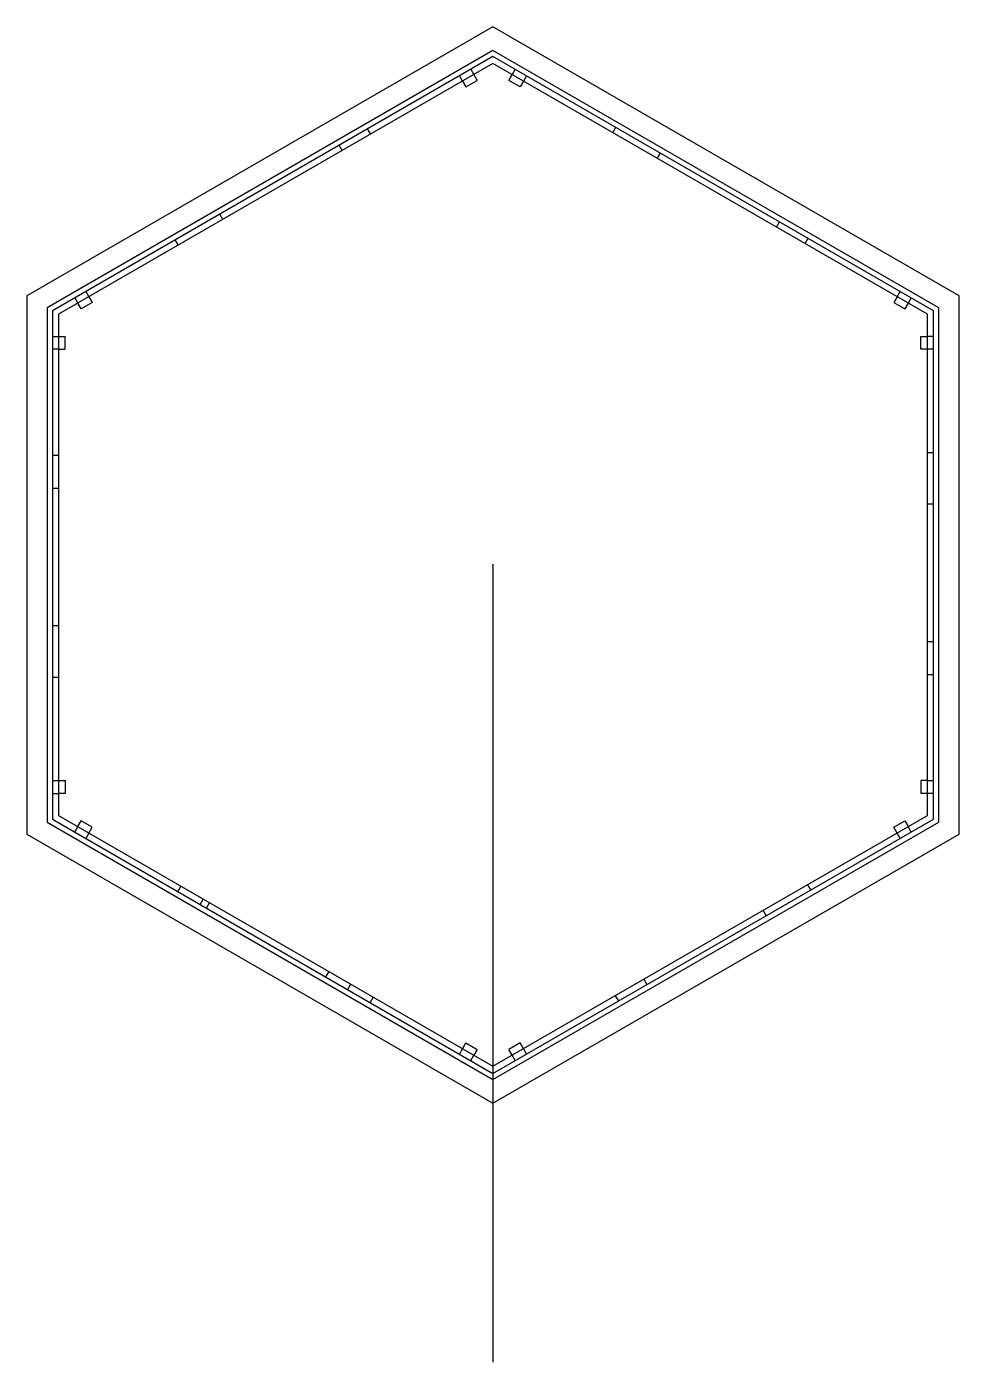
# Model space of a CAD drawing. Header units: millimetres. Extents: x -91 to 91, y -155 to 105.
import ezdxf

# ---------------------------------------------------------------- set-up
doc = ezdxf.new("R2010")
doc.units = ezdxf.units.MM
doc.layers.get('0').update_dxf_attribs({"linetype": 'CONTINUOUS'})

msp = doc.modelspace()

# ---------------------------------------------------------------- linework, layer by layer
for p, q in [((-4.33, 96.35), (-3.73, 95.31)), ((4.33, 96.35), (3.73, 95.31)), ((-5.9, 94.06), (-6.5, 95.1)), ((-5.9, 94.06), (-5.25, 92.93)), ((-5.25, 92.93), (-3.08, 94.18)), ((-3.73, 95.31), (-3.08, 94.18)), ((3.08, 94.18), (3.73, 95.31)), ((5.25, 92.93), (3.08, 94.18)), ((5.9, 94.06), (5.25, 92.93)), ((6.5, 95.1), (5.9, 94.06)), ((-23.77, 83.74), (-24.37, 84.77)), ((23.27, 84.02), (23.87, 85.06)), ((-29.31, 80.54), (-29.91, 81.57)), ((31.93, 79.02), (32.53, 80.06)), ((-52.47, 67.17), (-53.07, 68.2)), ((55.09, 65.65), (55.69, 66.69)), ((-61.13, 62.17), (-61.73, 63.2)), ((60.63, 62.45), (61.23, 63.49)), ((-79.11, 53.17), (-78.51, 52.13)), ((-78.51, 52.13), (-77.86, 51.01)), ((78.51, 52.13), (77.86, 51.01)), ((78.51, 52.13), (79.11, 53.17)), ((-81.27, 51.92), (-80.67, 50.88)), ((-80.02, 49.76), (-80.67, 50.88)), ((-77.86, 51.01), (-80.02, 49.76)), ((77.86, 51.01), (80.02, 49.76)), ((80.67, 50.88), (80.02, 49.76)), ((81.27, 51.92), (80.67, 50.88)), ((-85.6, 44.42), (-84.4, 44.42)), ((-84.4, 44.42), (-83.1, 44.42)), ((-83.1, 41.92), (-83.1, 44.42)), ((83.1, 41.92), (83.1, 44.42)), ((83.1, 44.42), (84.4, 44.42)), ((85.6, 44.42), (84.4, 44.42)), ((-84.4, 41.92), (-85.6, 41.92)), ((-84.4, 41.92), (-83.1, 41.92)), ((84.4, 41.92), (83.1, 41.92)), ((85.6, 41.92), (84.4, 41.92)), ((-84.4, 21.28), (-85.6, 21.28)), ((84.4, 21.86), (85.6, 21.86)), ((-84.4, 14.88), (-85.6, 14.88)), ((84.4, 11.86), (85.6, 11.86)), ((0, 0), (0, -155)), ((-84.4, -11.86), (-85.6, -11.86)), ((84.4, -14.88), (85.6, -14.88)), ((-84.4, -21.86), (-85.6, -21.86)), ((84.4, -21.28), (85.6, -21.28)), ((-85.6, -41.92), (-84.4, -41.92)), ((-84.4, -41.92), (-83.1, -41.92)), ((-83.1, -41.92), (-83.1, -44.42)), ((83.1, -41.92), (83.1, -44.42)), ((84.4, -41.92), (83.1, -41.92)), ((84.4, -41.92), (85.6, -41.92)), ((-85.6, -44.42), (-84.4, -44.42)), ((-83.1, -44.42), (-84.4, -44.42)), ((84.4, -44.42), (83.1, -44.42)), ((85.6, -44.42), (84.4, -44.42)), ((-81.27, -51.92), (-80.67, -50.88)), ((-80.67, -50.88), (-80.02, -49.76)), ((-77.86, -51.01), (-80.02, -49.76)), ((-78.51, -52.13), (-77.86, -51.01)), ((77.86, -51.01), (80.02, -49.76)), ((78.51, -52.13), (77.86, -51.01)), ((80.02, -49.76), (80.67, -50.88)), ((81.27, -51.92), (80.67, -50.88)), ((-78.51, -52.13), (-79.11, -53.17)), ((79.11, -53.17), (78.51, -52.13)), ((61.13, -62.17), (61.73, -63.2)), ((-60.63, -62.45), (-61.23, -63.49)), ((-56.9, -65.99), (-56.3, -64.95)), ((-55.09, -65.65), (-55.69, -66.69)), ((52.47, -67.17), (53.07, -68.2)), ((-31.93, -79.02), (-32.53, -80.06)), ((-28.2, -82.56), (-27.6, -81.52)), ((29.31, -80.54), (29.91, -81.57)), ((-23.27, -84.02), (-23.87, -85.06)), ((23.77, -83.74), (24.37, -84.77)), ((-5.9, -94.06), (-5.25, -92.93)), ((-5.25, -92.93), (-3.08, -94.18)), ((5.25, -92.93), (3.08, -94.18)), ((5.9, -94.06), (5.25, -92.93)), ((-6.5, -95.1), (-5.9, -94.06)), ((-4.33, -96.35), (-3.73, -95.31)), ((-3.08, -94.18), (-3.73, -95.31)), ((3.73, -95.31), (3.08, -94.18)), ((4.33, -96.35), (3.73, -95.31)), ((5.9, -94.06), (6.5, -95.1))]:
    msp.add_line(p, q)
for points in [[(0, -104.62), (90.6, -52.31), (90.6, 52.31), (0, 104.62), (-90.6, 52.31), (-90.6, -52.31)], [(86.6, -50), (86.6, 50), (0, 100), (-86.6, 50), (-86.6, -50), (0, -100)], [(0, -98.85), (85.6, -49.42), (85.6, 49.42), (0, 98.85), (-85.6, 49.42), (-85.6, -49.42)], [(0, -97.46), (84.4, -48.73), (84.4, 48.73), (0, 97.46), (-84.4, 48.73), (-84.4, -48.73)]]:
    msp.add_lwpolyline(points, close=True)
msp.add_point((0, 0))
msp.add_point((0, 0))
msp.add_point((0, 0))
msp.add_point((0, 0))
msp.add_point((0, 0))

doc.saveas('drawing.dxf')
